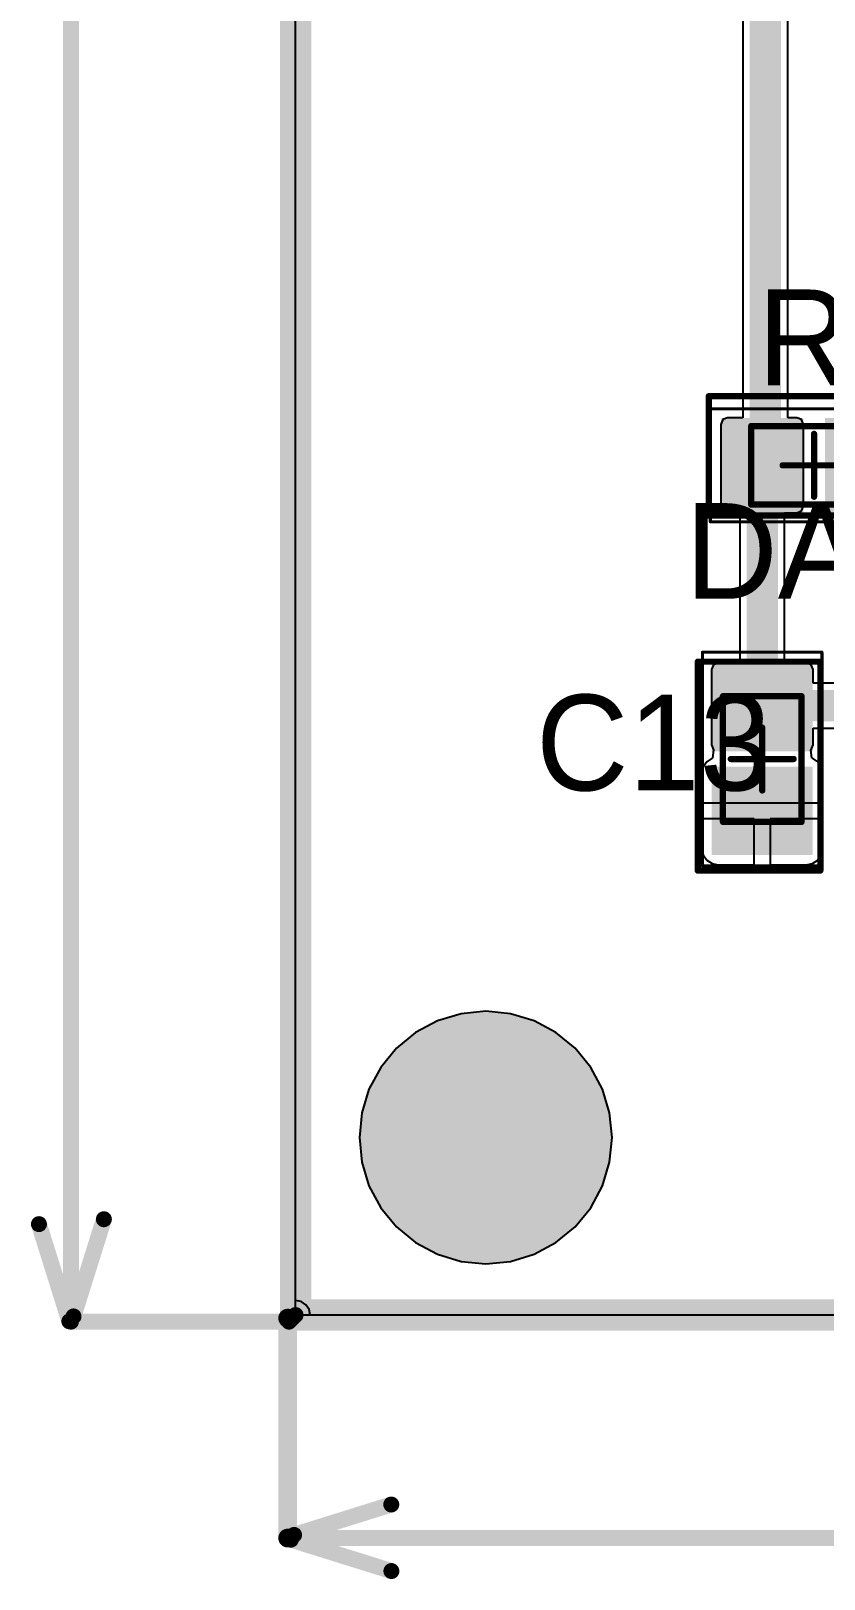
# Model space of a CAD drawing. Header units: millimetres. Extents: x 33 to 142, y 42 to 97.
# Drawn here: x 35.06 to 47.68, y 42.17 to 66.81 of the extents above; entities that cross this region are included whole.
import ezdxf

# ---------------------------------------------------------------- set-up
doc = ezdxf.new("R2010")
doc.units = ezdxf.units.MM
for name, color, linetype in [('BottomLayer', 5, 'Continuous'), ('BottomOverlay', 54, 'Continuous'), ('BottomSolder', 6, 'Continuous'), ('Mechanical13', 56, 'Continuous'), ('Mechanical15', 56, 'Continuous'), ('MultiLayer', 9, 'Continuous'), ('TopLayer', 1, 'Continuous'), ('TopOverlay', 2, 'Continuous'), ('TopPaste', 8, 'Continuous'), ('TopSolder', 216, 'Continuous'), ('ViaHoleLayer', 16, 'Continuous')]:
    doc.layers.add(name, color=color, linetype=linetype)

# ---------------------------------------------------------------- blocks, each defined once
blk = doc.blocks.new('______________0_1_____X7R_50__10__0805_54')
at = {"layer": 'Mechanical13', "const_width": 0.1}
for points in [[(-1, 0.625), (1, 0.625)], [(-1, 0.625), (-1, -0.625)], [(1, 0.625), (1, -0.625)], [(-1, -0.625), (1, -0.625)]]:
    blk.add_lwpolyline(points, dxfattribs=at)
at = {"layer": 'Mechanical13', "const_width": 0.05}
for points in [[(-1.025, 0.625, 1), (-0.975, 0.625, 1)], [(-1.025, 0.625, 1), (-0.975, 0.625, 1)], [(0.975, 0.625, 1), (1.025, 0.625, 1)], [(0.975, 0.625, 1), (1.025, 0.625, 1)], [(-1.025, -0.625, 1), (-0.975, -0.625, 1)], [(-1.025, -0.625, 1), (-0.975, -0.625, 1)], [(0.975, -0.625, 1), (1.025, -0.625, 1)], [(0.975, -0.625, 1), (1.025, -0.625, 1)]]:
    blk.add_lwpolyline(points, format="xyb", close=True, dxfattribs=at)
at = {"layer": 'Mechanical15'}
for points, const_width in [([(-1.7, 0.95), (1.7, 0.95)], 0.05), ([(-1.7, 0.95), (-1.7, -0.95)], 0.05), ([(1.7, 0.95), (1.7, -0.95)], 0.05), ([(0, 0.5), (0, -0.5)], 0.1), ([(-0.5, 0), (0.5, 0)], 0.1), ([(-1.7, -0.95), (1.7, -0.95)], 0.05)]:
    blk.add_lwpolyline(points, dxfattribs=dict(at, const_width=const_width))
for points, const_width in [([(-1.712, 0.95, 1), (-1.687, 0.95, 1)], 0.025), ([(-1.712, 0.95, 1), (-1.687, 0.95, 1)], 0.025), ([(1.687, 0.95, 1), (1.712, 0.95, 1)], 0.025), ([(1.687, 0.95, 1), (1.712, 0.95, 1)], 0.025), ([(-0.025, 0.5, 1), (0.025, 0.5, 1)], 0.05), ([(-0.525, 0, 1), (-0.475, 0, 1)], 0.05), ([(0.475, 0, 1), (0.525, 0, 1)], 0.05), ([(-0.025, -0.5, 1), (0.025, -0.5, 1)], 0.05), ([(-1.712, -0.95, 1), (-1.687, -0.95, 1)], 0.025), ([(-1.712, -0.95, 1), (-1.687, -0.95, 1)], 0.025), ([(1.687, -0.95, 1), (1.712, -0.95, 1)], 0.025), ([(1.687, -0.95, 1), (1.712, -0.95, 1)], 0.025)]:
    blk.add_lwpolyline(points, format="xyb", close=True, dxfattribs=dict(at, const_width=const_width))
at = {"layer": 'TopLayer'}
for points in [[(-0.225, -0.7), (-0.225, 0.7), (-1.425, -0.7), (-1.425, 0.7)], [(1.425, -0.7), (1.425, 0.7), (0.225, -0.7), (0.225, 0.7)]]:
    blk.add_solid(points, dxfattribs=at)
at = {"layer": 'TopPaste'}
for points in [[(-0.225, -0.7), (-0.225, 0.7), (-1.425, -0.7), (-1.425, 0.7)], [(1.425, -0.7), (1.425, 0.7), (0.225, -0.7), (0.225, 0.7)]]:
    blk.add_solid(points, dxfattribs=at)
at = {"layer": 'TopSolder'}
for points in [[(-0.123, -0.802), (-0.123, 0.802), (-1.527, -0.802), (-1.527, 0.802)], [(1.527, -0.802), (1.527, 0.802), (0.123, -0.802), (0.123, 0.802)]]:
    blk.add_solid(points, dxfattribs=at)
blk = doc.blocks.new('0_125___0805_3______5_________________SMD__73')
at = {"layer": 'Mechanical13', "const_width": 0.1}
for points in [[(-1, -0.625), (-1, 0.625)], [(-1, 0.625), (1, 0.625)], [(1, -0.625), (1, 0.625)], [(-1, -0.625), (1, -0.625)]]:
    blk.add_lwpolyline(points, dxfattribs=at)
at = {"layer": 'Mechanical13', "const_width": 0.05}
for points in [[(-1.025, 0.625, 1), (-0.975, 0.625, 1)], [(-1.025, 0.625, 1), (-0.975, 0.625, 1)], [(0.975, 0.625, 1), (1.025, 0.625, 1)], [(0.975, 0.625, 1), (1.025, 0.625, 1)], [(-1.025, -0.625, 1), (-0.975, -0.625, 1)], [(-1.025, -0.625, 1), (-0.975, -0.625, 1)], [(0.975, -0.625, 1), (1.025, -0.625, 1)], [(0.975, -0.625, 1), (1.025, -0.625, 1)]]:
    blk.add_lwpolyline(points, format="xyb", close=True, dxfattribs=at)
at = {"layer": 'Mechanical15'}
for points, const_width in [([(-1.65, -0.9), (-1.65, 0.9)], 0.05), ([(-1.65, 0.9), (1.65, 0.9)], 0.05), ([(1.65, -0.9), (1.65, 0.9)], 0.05), ([(0, -0.5), (0, 0.5)], 0.1), ([(-0.5, 0), (0.5, 0)], 0.1), ([(-1.65, -0.9), (1.65, -0.9)], 0.05)]:
    blk.add_lwpolyline(points, dxfattribs=dict(at, const_width=const_width))
for points, const_width in [([(-1.662, 0.9, 1), (-1.637, 0.9, 1)], 0.025), ([(-1.662, 0.9, 1), (-1.637, 0.9, 1)], 0.025), ([(1.637, 0.9, 1), (1.662, 0.9, 1)], 0.025), ([(1.637, 0.9, 1), (1.662, 0.9, 1)], 0.025), ([(-0.025, 0.5, 1), (0.025, 0.5, 1)], 0.05), ([(-0.525, 0, 1), (-0.475, 0, 1)], 0.05), ([(0.475, 0, 1), (0.525, 0, 1)], 0.05), ([(-0.025, -0.5, 1), (0.025, -0.5, 1)], 0.05), ([(-1.662, -0.9, 1), (-1.637, -0.9, 1)], 0.025), ([(-1.662, -0.9, 1), (-1.637, -0.9, 1)], 0.025), ([(1.637, -0.9, 1), (1.662, -0.9, 1)], 0.025), ([(1.637, -0.9, 1), (1.662, -0.9, 1)], 0.025)]:
    blk.add_lwpolyline(points, format="xyb", close=True, dxfattribs=dict(at, const_width=const_width))
at = {"layer": 'TopLayer'}
for points in [[(-0.275, -0.65), (-0.275, 0.65), (-1.375, -0.65), (-1.375, 0.65)], [(1.375, -0.65), (1.375, 0.65), (0.275, -0.65), (0.275, 0.65)]]:
    blk.add_solid(points, dxfattribs=at)
at = {"layer": 'TopPaste'}
for points in [[(-0.275, -0.65), (-0.275, 0.65), (-1.375, -0.65), (-1.375, 0.65)], [(1.375, -0.65), (1.375, 0.65), (0.275, -0.65), (0.275, 0.65)]]:
    blk.add_solid(points, dxfattribs=at)
at = {"layer": 'TopSolder'}
for points in [[(-0.173, -0.752), (-0.173, 0.752), (-1.477, -0.752), (-1.477, 0.752)], [(1.477, -0.752), (1.477, 0.752), (0.173, -0.752), (0.173, 0.752)]]:
    blk.add_solid(points, dxfattribs=at)

msp = doc.modelspace()

# ---------------------------------------------------------------- linework, layer by layer
at = {"layer": 'BottomLayer'}
for p, q in [((39.275, 46.375), (39.275, 96.4)), ((41.531, 51.057), (41.183, 50.871)), ((41.908, 51.171), (41.531, 51.057)), ((42.3, 51.21), (41.908, 51.171)), ((42.692, 51.171), (42.3, 51.21)), ((43.069, 51.057), (42.692, 51.171)), ((43.417, 50.871), (43.069, 51.057)), ((41.183, 50.871), (40.879, 50.621)), ((43.721, 50.621), (43.417, 50.871)), ((40.879, 50.621), (40.629, 50.317)), ((43.971, 50.317), (43.721, 50.621)), ((40.629, 50.317), (40.443, 49.969)), ((44.157, 49.969), (43.971, 50.317)), ((40.443, 49.969), (40.329, 49.592)), ((44.271, 49.592), (44.157, 49.969)), ((40.329, 49.592), (40.29, 49.2)), ((44.31, 49.2), (44.271, 49.592)), ((40.29, 49.2), (40.329, 48.808)), ((44.271, 48.808), (44.31, 49.2)), ((40.329, 48.808), (40.443, 48.431)), ((44.157, 48.431), (44.271, 48.808)), ((40.443, 48.431), (40.629, 48.083)), ((43.971, 48.083), (44.157, 48.431)), ((40.629, 48.083), (40.879, 47.779)), ((43.721, 47.779), (43.971, 48.083)), ((40.879, 47.779), (41.183, 47.529)), ((43.417, 47.529), (43.721, 47.779)), ((41.183, 47.529), (41.531, 47.343)), ((41.531, 47.343), (41.908, 47.229)), ((42.692, 47.229), (43.069, 47.343)), ((43.069, 47.343), (43.417, 47.529)), ((41.908, 47.229), (42.3, 47.19)), ((42.3, 47.19), (42.692, 47.229)), ((96.4, 46.375), (39.275, 46.375))]:
    msp.add_line(p, q, dxfattribs=at)
at = {"layer": 'BottomLayer', "const_width": 1.9}
msp.add_lwpolyline([(41.35, 49.2, 1), (43.25, 49.2, 1)], format="xyb", close=True, dxfattribs=at)
at = {"layer": 'BottomOverlay'}
for points, const_width in [([(35.7, 46.27), (35.7, 96.5)], 0.254), ([(35.191, 47.822), (35.675, 46.275)], 0.254), ([(35.741, 46.353), (36.225, 47.9)], 0.254), ([(35.7, 46.27), (39.17, 46.27)], 0.254), ([(39.15, 42.825), (39.15, 46.325)], 0.3), ([(39.25, 42.875), (40.797, 43.359)], 0.254), ([(39.15, 42.825), (142.225, 42.825)], 0.254), ([(39.2, 42.8), (40.8, 42.3)], 0.254)]:
    msp.add_lwpolyline(points, dxfattribs=dict(at, const_width=const_width))
for points, const_width in [([(35.128, 47.822, 1), (35.255, 47.822, 1)], 0.127), ([(36.161, 47.9, 1), (36.288, 47.9, 1)], 0.127), ([(35.612, 46.275, 1), (35.739, 46.275, 1)], 0.127), ([(35.636, 46.27, 1), (35.763, 46.27, 1)], 0.127), ([(35.636, 46.27, 1), (35.763, 46.27, 1)], 0.127), ([(35.678, 46.353, 1), (35.805, 46.353, 1)], 0.127), ([(39.075, 46.325, 1), (39.225, 46.325, 1)], 0.15), ([(39.106, 46.27, 1), (39.233, 46.27, 1)], 0.127), ([(40.734, 43.359, 1), (40.861, 43.359, 1)], 0.127), ([(39.075, 42.825, 1), (39.225, 42.825, 1)], 0.15), ([(39.087, 42.825, 1), (39.214, 42.825, 1)], 0.127), ([(39.136, 42.8, 1), (39.263, 42.8, 1)], 0.127), ([(39.187, 42.875, 1), (39.314, 42.875, 1)], 0.127), ([(40.736, 42.3, 1), (40.863, 42.3, 1)], 0.127)]:
    msp.add_lwpolyline(points, format="xyb", close=True, dxfattribs=dict(at, const_width=const_width))
at = {"layer": 'BottomSolder', "const_width": 2.002}
msp.add_lwpolyline([(41.299, 49.2, 1), (43.301, 49.2, 1)], format="xyb", close=True, dxfattribs=at)
at = {"layer": 'MultiLayer', "const_width": 1.9}
msp.add_lwpolyline([(41.35, 49.2, 1), (43.25, 49.2, 1)], format="xyb", close=True, dxfattribs=at)
at = {"layer": 'TopLayer'}
for p, q in [((39.275, 46.606), (39.275, 96.4)), ((46.393, 69.25), (46.393, 60.658)), ((47.107, 60.658), (47.107, 69.102)), ((46.073, 60.627), (46.042, 60.55)), ((46.15, 60.658), (46.073, 60.627)), ((46.393, 60.658), (46.15, 60.658)), ((47.25, 60.658), (47.107, 60.658)), ((47.327, 60.627), (47.25, 60.658)), ((47.358, 60.55), (47.327, 60.627)), ((46.042, 60.55), (46.042, 59.25)), ((47.358, 59.25), (47.358, 60.55)), ((46.042, 59.25), (46.073, 59.173)), ((46.073, 59.173), (46.15, 59.142)), ((46.15, 59.142), (46.343, 59.142)), ((46.343, 59.142), (46.343, 56.758)), ((47.057, 56.758), (47.057, 59.142)), ((47.057, 59.142), (47.25, 59.142)), ((47.25, 59.142), (47.327, 59.173)), ((47.327, 59.173), (47.358, 59.25)), ((45.923, 56.727), (45.892, 56.65)), ((46, 56.758), (45.923, 56.727)), ((46.343, 56.758), (46, 56.758)), ((47.4, 56.758), (47.057, 56.758)), ((47.477, 56.727), (47.4, 56.758)), ((47.508, 56.65), (47.477, 56.727)), ((45.892, 56.65), (45.892, 55.45)), ((47.508, 56.432), (47.508, 56.65)), ((48.04, 56.432), (47.508, 56.432)), ((47.508, 55.45), (47.508, 55.718)), ((47.508, 55.718), (48.04, 55.718)), ((45.892, 55.45), (45.923, 55.373)), ((47.477, 55.373), (47.508, 55.45)), ((45.901, 55.239), (45.817, 55.183)), ((45.911, 55.241), (45.901, 55.239)), ((45.924, 55.373), (45.911, 55.241)), ((45.923, 55.373), (45.924, 55.373)), ((47.489, 55.241), (47.476, 55.373)), ((47.476, 55.373), (47.477, 55.373)), ((47.499, 55.239), (47.489, 55.241)), ((47.583, 55.183), (47.499, 55.239)), ((45.761, 55.099), (45.741, 55)), ((45.741, 55), (45.741, 54.527)), ((45.817, 55.183), (45.761, 55.099)), ((47.639, 55.099), (47.583, 55.183)), ((47.659, 55), (47.639, 55.099)), ((47.659, 54.527), (47.659, 55)), ((45.741, 54.527), (46.7, 54.527)), ((46.7, 54.527), (47.659, 54.527)), ((46.573, 54.273), (45.741, 54.273)), ((45.741, 54.273), (45.741, 53.8)), ((46.573, 53.541), (46.573, 54.273)), ((47.659, 54.273), (46.827, 54.273)), ((46.827, 54.273), (46.827, 53.541)), ((47.659, 53.8), (47.659, 54.273)), ((45.741, 53.8), (45.761, 53.701)), ((47.639, 53.701), (47.659, 53.8)), ((45.761, 53.701), (45.817, 53.617)), ((45.817, 53.617), (45.901, 53.561)), ((45.901, 53.561), (46, 53.541)), ((46, 53.541), (46.573, 53.541)), ((46.827, 53.541), (47.4, 53.541)), ((47.4, 53.541), (47.499, 53.561)), ((47.499, 53.561), (47.583, 53.617)), ((47.583, 53.617), (47.639, 53.701)), ((41.531, 51.057), (41.183, 50.871)), ((41.908, 51.171), (41.531, 51.057)), ((42.3, 51.21), (41.908, 51.171)), ((42.692, 51.171), (42.3, 51.21)), ((43.069, 51.057), (42.692, 51.171)), ((43.417, 50.871), (43.069, 51.057)), ((41.183, 50.871), (40.879, 50.621)), ((43.721, 50.621), (43.417, 50.871)), ((40.879, 50.621), (40.629, 50.317)), ((43.971, 50.317), (43.721, 50.621)), ((40.629, 50.317), (40.443, 49.969)), ((44.157, 49.969), (43.971, 50.317)), ((40.443, 49.969), (40.329, 49.592)), ((44.271, 49.592), (44.157, 49.969)), ((40.329, 49.592), (40.29, 49.2)), ((44.31, 49.2), (44.271, 49.592)), ((40.29, 49.2), (40.329, 48.808)), ((44.271, 48.808), (44.31, 49.2)), ((40.329, 48.808), (40.443, 48.431)), ((44.157, 48.431), (44.271, 48.808)), ((40.443, 48.431), (40.629, 48.083)), ((43.971, 48.083), (44.157, 48.431)), ((40.629, 48.083), (40.879, 47.779)), ((43.721, 47.779), (43.971, 48.083)), ((40.879, 47.779), (41.183, 47.529)), ((43.417, 47.529), (43.721, 47.779)), ((41.183, 47.529), (41.531, 47.343)), ((41.531, 47.343), (41.908, 47.229)), ((42.692, 47.229), (43.069, 47.343)), ((43.069, 47.343), (43.417, 47.529)), ((41.908, 47.229), (42.3, 47.19)), ((42.3, 47.19), (42.692, 47.229)), ((39.364, 46.589), (39.275, 46.606)), ((39.439, 46.539), (39.364, 46.589)), ((39.489, 46.464), (39.439, 46.539)), ((39.506, 46.375), (39.489, 46.464)), ((96.4, 46.375), (39.506, 46.375))]:
    msp.add_line(p, q, dxfattribs=at)
for points, const_width in [([(46.75, 60.375), (46.75, 69.25)], 0.5), ([(46.6, 60.225), (46.75, 60.375)], 0.5), ([(46.6, 59.875), (46.7, 59.775)], 0.5), ([(46.7, 56.05), (46.7, 59.775)], 0.5), ([(46.6, 56.15), (46.7, 56.05)], 0.5), ([(46.782, 56.075), (48.625, 56.075)], 0.5), ([(39.17, 46.27), (39.275, 46.375)], 0.254)]:
    msp.add_lwpolyline(points, dxfattribs=dict(at, const_width=const_width))
for points, const_width in [([(46.625, 60.375, 1), (46.875, 60.375, 1)], 0.25), ([(46.625, 60.375, 1), (46.875, 60.375, 1)], 0.25), ([(46.475, 60.225, 1), (46.725, 60.225, 1)], 0.25), ([(46.475, 59.875, 1), (46.725, 59.875, 1)], 0.25), ([(46.575, 59.775, 1), (46.825, 59.775, 1)], 0.25), ([(46.575, 59.775, 1), (46.825, 59.775, 1)], 0.25), ([(46.475, 56.15, 1), (46.725, 56.15, 1)], 0.25), ([(46.575, 56.05, 1), (46.825, 56.05, 1)], 0.25), ([(46.575, 56.05, 1), (46.825, 56.05, 1)], 0.25), ([(46.657, 56.075, 1), (46.907, 56.075, 1)], 0.25), ([(41.35, 49.2, 1), (43.25, 49.2, 1)], 1.9), ([(39.106, 46.27, 1), (39.233, 46.27, 1)], 0.127), ([(39.211, 46.375, 1), (39.338, 46.375, 1)], 0.127)]:
    msp.add_lwpolyline(points, format="xyb", close=True, dxfattribs=dict(at, const_width=const_width))
at = {"layer": 'TopOverlay'}
for points, const_width in [([(39.275, 46.375), (39.275, 96.4)], 0.5), ([(45.85, 61), (49.175, 61)], 0.1), ([(45.85, 59.1), (45.85, 61)], 0.1), ([(45.85, 59.1), (49.175, 59.1)], 0.1), ([(45.675, 56.775), (47.625, 56.775)], 0.1), ([(45.675, 53.45), (45.675, 56.775)], 0.1), ([(47.625, 53.45), (47.625, 56.775)], 0.1), ([(45.675, 53.45), (47.625, 53.45)], 0.1), ([(39.3, 46.375), (142.075, 46.375)], 0.5)]:
    msp.add_lwpolyline(points, dxfattribs=dict(at, const_width=const_width))
for points, const_width in [([(45.825, 61, 1), (45.875, 61, 1)], 0.05), ([(45.825, 61, 1), (45.875, 61, 1)], 0.05), ([(45.825, 59.1, 1), (45.875, 59.1, 1)], 0.05), ([(45.825, 59.1, 1), (45.875, 59.1, 1)], 0.05), ([(45.65, 56.775, 1), (45.7, 56.775, 1)], 0.05), ([(45.65, 56.775, 1), (45.7, 56.775, 1)], 0.05), ([(47.6, 56.775, 1), (47.65, 56.775, 1)], 0.05), ([(47.6, 56.775, 1), (47.65, 56.775, 1)], 0.05), ([(45.65, 53.45, 1), (45.7, 53.45, 1)], 0.05), ([(45.65, 53.45, 1), (45.7, 53.45, 1)], 0.05), ([(47.6, 53.45, 1), (47.65, 53.45, 1)], 0.05), ([(47.6, 53.45, 1), (47.65, 53.45, 1)], 0.05), ([(39.15, 46.375, 1), (39.4, 46.375, 1)], 0.25), ([(39.175, 46.375, 1), (39.425, 46.375, 1)], 0.25)]:
    msp.add_lwpolyline(points, format="xyb", close=True, dxfattribs=dict(at, const_width=const_width))
at = {"layer": 'TopSolder', "const_width": 2.002}
msp.add_lwpolyline([(41.299, 49.2, 1), (43.301, 49.2, 1)], format="xyb", close=True, dxfattribs=at)
at = {"layer": 'ViaHoleLayer', "const_width": 1.9}
msp.add_lwpolyline([(41.35, 49.2, 1), (43.25, 49.2, 1)], format="xyb", close=True, dxfattribs=at)

# ---------------------------------------------------------------- block references
for name, p, rotation in [('0_125___0805_3______5_________________SMD__73', (47.525, 59.9), 360), ('______________0_1_____X7R_50__10__0805_54', (46.7, 55.225), 90)]:
    msp.add_blockref(name, p, dxfattribs=dict(rotation=rotation))

# ---------------------------------------------------------------- texts
at = {"layer": 'TopOverlay'}
for s, p in [('R1', (46.625, 61.175)), ('DA1', (45.475, 57.775)), ('C13', (43.1, 54.725))]:
    msp.add_text(s, height=1.524, dxfattribs=at).set_placement(p)

doc.saveas('drawing.dxf')
